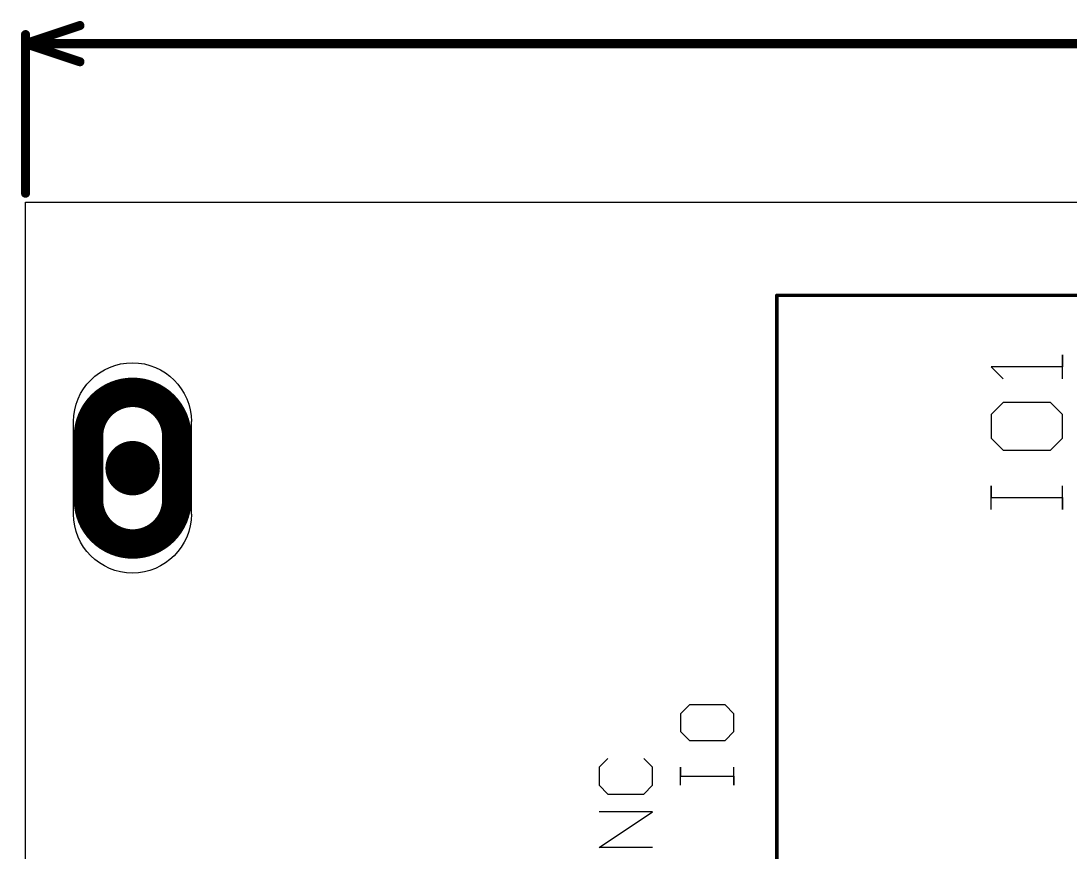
# Model space of a CAD drawing. Header units: millimetres. Extents: x 34 to 167, y 52 to 98.
# Drawn here: x 33.84 to 63.21, y 74.4 to 97.69 of the extents above; entities that cross this region are included whole.
import ezdxf

# ---------------------------------------------------------------- set-up
doc = ezdxf.new("R2010")
doc.units = ezdxf.units.MM
for name, color, linetype in [('BottomLayer', 5, 'Continuous'), ('Mechanical1', 6, 'Continuous'), ('MultiLayer', 9, 'Continuous'), ('PadHoleLayer', 156, 'Continuous'), ('TopLayer', 1, 'Continuous'), ('TopOverlay', 2, 'Continuous')]:
    doc.layers.add(name, color=color, linetype=linetype)

msp = doc.modelspace()

# ---------------------------------------------------------------- linework, layer by layer
at = {"layer": 'BottomLayer', "const_width": 0.762}
msp.add_lwpolyline([(36.581, 85.158, 1), (37.343, 85.158, 1)], format="xyb", close=True, dxfattribs=at)
at = {"layer": 'Mechanical1', "const_width": 0.254}
for points in [[(33.962, 97.053), (35.486, 97.561)], [(33.962, 92.862), (33.962, 97.307)], [(33.962, 97.053), (93.287, 97.053)], [(33.962, 97.053), (35.486, 96.545)]]:
    msp.add_lwpolyline(points, dxfattribs=at)
at = {"layer": 'Mechanical1', "const_width": 0.127}
for points in [[(35.423, 97.561, 1), (35.55, 97.561, 1)], [(33.899, 97.307, 1), (34.026, 97.307, 1)], [(33.899, 97.053, 1), (34.026, 97.053, 1)], [(33.899, 97.053, 1), (34.026, 97.053, 1)], [(33.899, 97.053, 1), (34.026, 97.053, 1)], [(35.423, 96.545, 1), (35.55, 96.545, 1)], [(33.899, 92.862, 1), (34.026, 92.862, 1)]]:
    msp.add_lwpolyline(points, format="xyb", close=True, dxfattribs=at)
at = {"layer": 'Mechanical1'}
for points in [[(33.962, 92.608), (162.362, 92.608)], [(33.962, 52.308), (33.962, 92.608)], [(33.962, 92.608), (33.962, 92.608)], [(35.307, 83.871), (35.307, 86.462)], [(38.607, 83.871), (38.607, 86.462)]]:
    msp.add_lwpolyline(points, dxfattribs=at)
for points in [[(33.962, 92.608, 1), (33.962, 92.608, 1)], [(33.962, 92.608, 1), (33.962, 92.608, 1)], [(33.962, 92.608, 1), (33.962, 92.608, 1)], [(33.962, 92.608, 1), (33.962, 92.608, 1)], [(35.307, 86.462, 1), (35.307, 86.462, 1)], [(35.307, 86.462, 1), (35.307, 86.462, 1)], [(38.607, 86.462, 1), (38.607, 86.462, 1)], [(38.607, 86.462, 1), (38.607, 86.462, 1)], [(35.307, 83.871, 1), (35.307, 83.871, 1)], [(35.307, 83.871, 1), (35.307, 83.871, 1)], [(38.607, 83.871, 1), (38.607, 83.871, 1)], [(38.607, 83.871, 1), (38.607, 83.871, 1)]]:
    msp.add_lwpolyline(points, format="xyb", close=True, dxfattribs=at)
for points in [[(35.307, 86.462, -1), (38.607, 86.462)], [(38.607, 83.871, -1), (35.307, 83.871)]]:
    msp.add_lwpolyline(points, format="xyb", dxfattribs=at)
at = {"layer": 'MultiLayer', "const_width": 0.762}
msp.add_lwpolyline([(36.581, 85.158, 1), (37.343, 85.158, 1)], format="xyb", close=True, dxfattribs=at)
at = {"layer": 'PadHoleLayer', "const_width": 0.825}
msp.add_lwpolyline([(35.725, 84.271), (35.725, 86.046, -1), (38.2, 86.046), (38.2, 84.271, -1)], format="xyb", close=True, dxfattribs=at)
at = {"layer": 'TopLayer', "const_width": 0.762}
msp.add_lwpolyline([(36.581, 85.158, 1), (37.343, 85.158, 1)], format="xyb", close=True, dxfattribs=at)
at = {"layer": 'TopOverlay'}
for p, q in [((63, 87.665), (63, 88.332)), ((63, 88.332), (63, 87.999)), ((63, 87.999), (61.001, 87.999)), ((61.001, 87.999), (61.334, 87.665)), ((61.334, 86.999), (61.001, 86.666)), ((62.667, 86.999), (61.334, 86.999)), ((63, 86.666), (62.667, 86.999)), ((61.001, 86.666), (61.001, 85.999)), ((63, 85.999), (63, 86.666)), ((61.001, 85.999), (61.334, 85.666)), ((62.667, 85.666), (63, 85.999)), ((61.334, 85.666), (62.667, 85.666)), ((61.001, 84), (61.001, 84.666)), ((61.001, 84.666), (61.001, 84.333)), ((63, 84), (63, 84.666)), ((61.001, 84.333), (63, 84.333)), ((63, 84.333), (63, 84)), ((52.55, 78.527), (52.3, 78.277)), ((53.55, 78.527), (52.55, 78.527)), ((53.8, 78.277), (53.55, 78.527)), ((52.3, 78.277), (52.3, 77.777)), ((53.8, 77.777), (53.8, 78.277)), ((52.3, 77.777), (52.55, 77.527)), ((53.55, 77.527), (53.8, 77.777)), ((52.55, 77.527), (53.55, 77.527)), ((50.271, 77.028), (50.021, 76.778)), ((51.521, 76.778), (51.271, 77.028)), ((50.021, 76.778), (50.021, 76.278)), ((51.521, 76.278), (51.521, 76.778)), ((52.3, 76.278), (52.3, 76.778)), ((52.3, 76.778), (52.3, 76.528)), ((53.8, 76.278), (53.8, 76.778)), ((52.3, 76.528), (53.8, 76.528)), ((53.8, 76.528), (53.8, 76.278)), ((50.021, 76.278), (50.271, 76.028)), ((51.271, 76.028), (51.521, 76.278)), ((50.271, 76.028), (51.271, 76.028)), ((50.021, 74.528), (51.521, 75.528)), ((51.521, 75.528), (50.021, 75.528)), ((51.521, 74.528), (50.021, 74.528))]:
    msp.add_line(p, q, dxfattribs=at)
at = {"layer": 'TopOverlay', "const_width": 0.1}
for points in [[(55, 90), (98.25, 90)], [(55, 66), (55, 90)]]:
    msp.add_lwpolyline(points, dxfattribs=at)
at = {"layer": 'TopOverlay', "const_width": 0.05}
msp.add_lwpolyline([(54.975, 90, 1), (55.025, 90, 1)], format="xyb", close=True, dxfattribs=at)
msp.add_lwpolyline([(54.975, 90, 1), (55.025, 90, 1)], format="xyb", close=True, dxfattribs=at)

doc.saveas('drawing.dxf')
